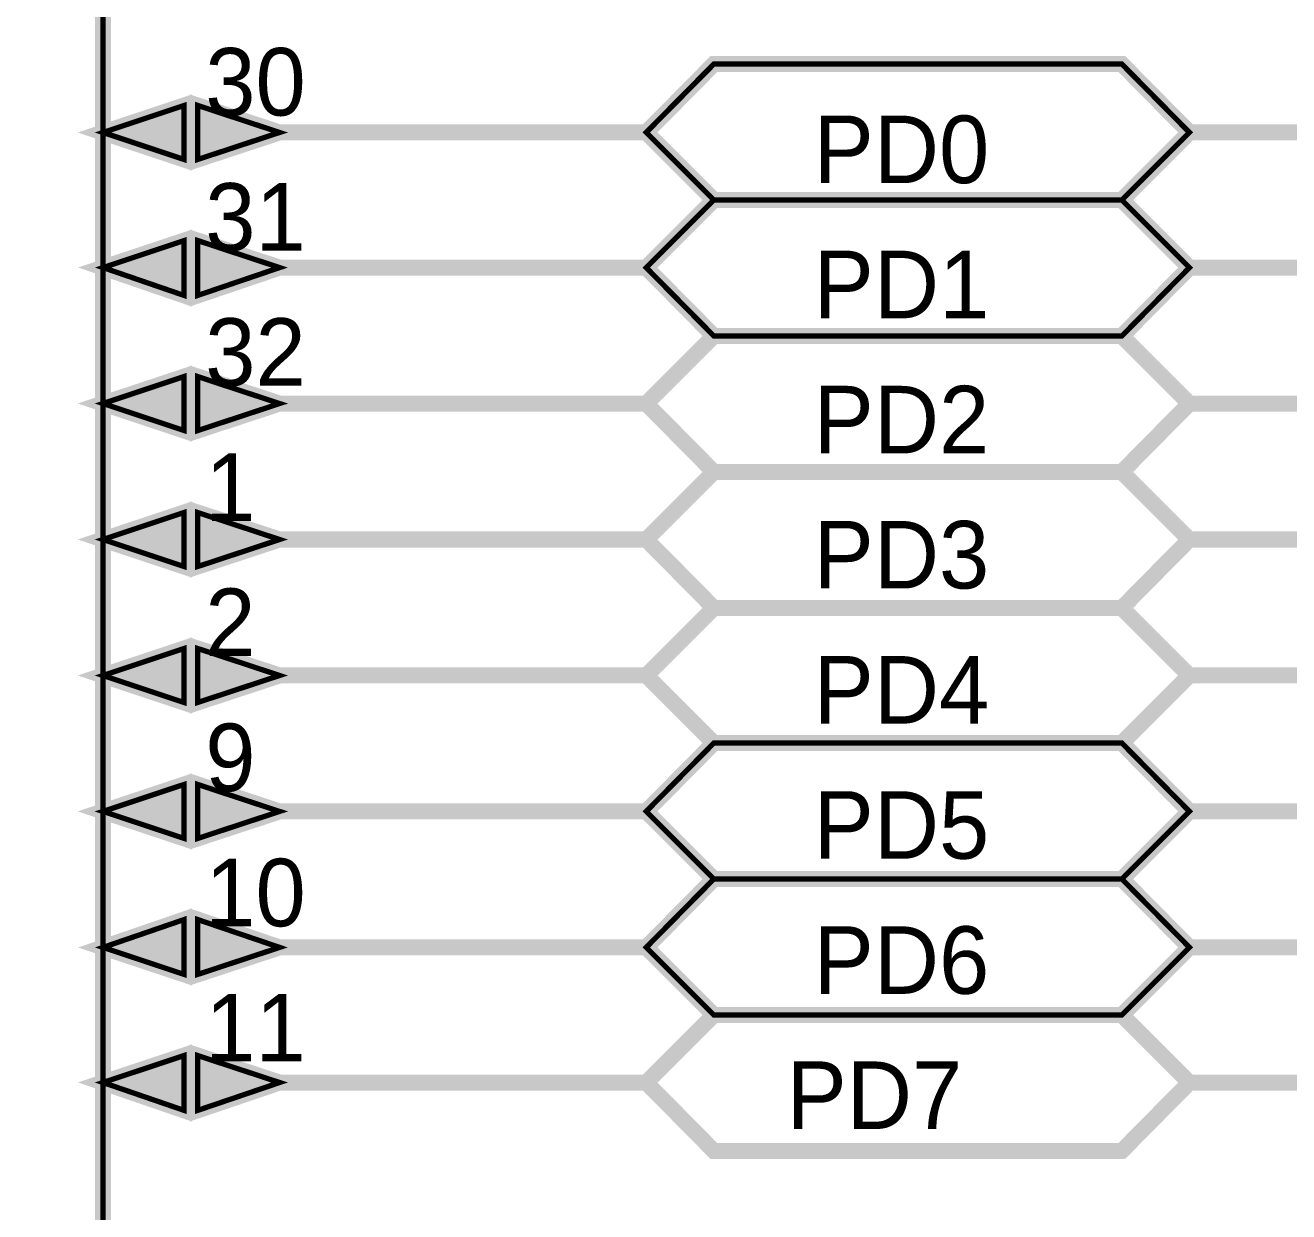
# Model space of a CAD drawing. Header units: millimetres. Extents: x 0 to 15.5, y 0 to 11.1.
# Drawn here: x 8.443 to 9.373, y 6.305 to 7.178 of the extents above; entities that cross this region are included whole.
import ezdxf

# ---------------------------------------------------------------- set-up
doc = ezdxf.new("R2010")
doc.units = ezdxf.units.MM
doc.header["$MEASUREMENT"] = 0
doc.layers.add('Sheet', color=255, linetype='Continuous')

msp = doc.modelspace()

# ---------------------------------------------------------------- linework, layer by layer
at = {"layer": 'Sheet'}
for points, const_width in [([(7.70026, 7.59892), (8.5005, 7.59892), (8.5005, 5.09993), (7.70026, 5.09993), (7.70026, 7.59892)], 0.0118), ([(7.70026, 7.59892), (7.70026, 5.09993), (8.5005, 5.09993), (8.5005, 7.59892), (7.70026, 7.59892), (7.70026, 7.59892)], 0.0039), ([(8.95006, 7.0494), (8.90031, 7.09913), (8.95006, 7.14948), (9.25038, 7.14948), (9.30012, 7.09913), (9.25038, 7.0494), (8.95006, 7.0494)], 0.0118), ([(8.95006, 7.0494), (8.90031, 7.09913), (8.95006, 7.14948), (9.25038, 7.14948), (9.30012, 7.09913), (9.25038, 7.0494), (8.95006, 7.0494)], 0.0039), ([(8.56019, 7.11902), (8.5005, 7.09913), (8.56019, 7.07923), (8.56019, 7.11902)], 0.0118), ([(8.57014, 7.11902), (8.57014, 7.07923), (8.63046, 7.09913), (8.57014, 7.11902)], 0.0118), ([(8.56019, 7.11902), (8.5005, 7.09913), (8.56019, 7.07923), (8.56019, 7.11902)], 0.0039), ([(8.57014, 7.11902), (8.57014, 7.07923), (8.63046, 7.09913), (8.57014, 7.11902)], 0.0039), ([(8.95006, 6.94931), (8.90031, 6.99966), (8.95006, 7.0494), (9.25038, 7.0494), (9.30012, 6.99966), (9.25038, 6.94931), (8.95006, 6.94931)], 0.0118), ([(8.95006, 6.94931), (8.90031, 6.99966), (8.95006, 7.0494), (9.25038, 7.0494), (9.30012, 6.99966), (9.25038, 6.94931), (8.95006, 6.94931)], 0.0039), ([(8.56019, 7.01956), (8.5005, 6.99966), (8.56019, 6.97915), (8.56019, 7.01956)], 0.0118), ([(8.56019, 7.01956), (8.5005, 6.99966), (8.56019, 6.97915), (8.56019, 7.01956)], 0.0039), ([(8.57014, 7.01956), (8.57014, 6.97915), (8.63046, 6.99966), (8.57014, 7.01956)], 0.0118), ([(8.57014, 7.01956), (8.57014, 6.97915), (8.63046, 6.99966), (8.57014, 7.01956)], 0.0039), ([(8.95006, 6.84923), (8.90031, 6.89958), (8.95006, 6.94931), (9.25038, 6.94931), (9.30012, 6.89958), (9.25038, 6.84923), (8.95006, 6.84923)], 0.0118), ([(8.95006, 6.84923), (8.90031, 6.89958), (8.95006, 6.94931), (9.25038, 6.94931), (9.30012, 6.89958), (9.25038, 6.84923), (8.95006, 6.84923)], 0.0118), ([(8.56019, 6.91947), (8.5005, 6.89958), (8.56019, 6.87969), (8.56019, 6.91947)], 0.0118), ([(8.56019, 6.91947), (8.5005, 6.89958), (8.56019, 6.87969), (8.56019, 6.91947)], 0.0039), ([(8.57014, 6.91947), (8.57014, 6.87969), (8.63046, 6.89958), (8.57014, 6.91947)], 0.0118), ([(8.57014, 6.91947), (8.57014, 6.87969), (8.63046, 6.89958), (8.57014, 6.91947)], 0.0039), ([(8.95006, 6.74914), (8.90031, 6.7995), (8.95006, 6.84923), (9.25038, 6.84923), (9.30012, 6.7995), (9.25038, 6.74914), (8.95006, 6.74914)], 0.0118), ([(8.95006, 6.74914), (8.90031, 6.7995), (8.95006, 6.84923), (9.25038, 6.84923), (9.30012, 6.7995), (9.25038, 6.74914), (8.95006, 6.74914)], 0.0118), ([(8.56019, 6.81939), (8.5005, 6.7995), (8.56019, 6.7796), (8.56019, 6.81939)], 0.0118), ([(8.57014, 6.81939), (8.57014, 6.7796), (8.63046, 6.7995), (8.57014, 6.81939)], 0.0118), ([(8.56019, 6.81939), (8.5005, 6.7995), (8.56019, 6.7796), (8.56019, 6.81939)], 0.0039), ([(8.57014, 6.81939), (8.57014, 6.7796), (8.63046, 6.7995), (8.57014, 6.81939)], 0.0039), ([(8.95006, 6.64968), (8.90031, 6.69941), (8.95006, 6.74914), (9.25038, 6.74914), (9.30012, 6.69941), (9.25038, 6.64968), (8.95006, 6.64968)], 0.0118), ([(8.95006, 6.64968), (8.90031, 6.69941), (8.95006, 6.74914), (9.25038, 6.74914), (9.30012, 6.69941), (9.25038, 6.64968), (8.95006, 6.64968)], 0.0118), ([(8.56019, 6.7193), (8.5005, 6.69941), (8.56019, 6.67952), (8.56019, 6.7193)], 0.0118), ([(8.57014, 6.7193), (8.57014, 6.67952), (8.63046, 6.69941), (8.57014, 6.7193)], 0.0118), ([(8.56019, 6.7193), (8.5005, 6.69941), (8.56019, 6.67952), (8.56019, 6.7193)], 0.0039), ([(8.57014, 6.7193), (8.57014, 6.67952), (8.63046, 6.69941), (8.57014, 6.7193)], 0.0039), ([(8.95006, 6.5496), (8.90031, 6.59933), (8.95006, 6.64968), (9.25038, 6.64968), (9.30012, 6.59933), (9.25038, 6.5496), (8.95006, 6.5496)], 0.0118), ([(8.95006, 6.5496), (8.90031, 6.59933), (8.95006, 6.64968), (9.25038, 6.64968), (9.30012, 6.59933), (9.25038, 6.5496), (8.95006, 6.5496)], 0.0039), ([(8.56019, 6.61922), (8.5005, 6.59933), (8.56019, 6.57944), (8.56019, 6.61922)], 0.0118), ([(8.56019, 6.61922), (8.5005, 6.59933), (8.56019, 6.57944), (8.56019, 6.61922)], 0.0039), ([(8.57014, 6.61922), (8.57014, 6.57944), (8.63046, 6.59933), (8.57014, 6.61922)], 0.0118), ([(8.57014, 6.61922), (8.57014, 6.57944), (8.63046, 6.59933), (8.57014, 6.61922)], 0.0039), ([(8.95006, 6.44951), (8.90031, 6.49924), (8.95006, 6.5496), (9.25038, 6.5496), (9.30012, 6.49924), (9.25038, 6.44951), (8.95006, 6.44951)], 0.0118), ([(8.95006, 6.44951), (8.90031, 6.49924), (8.95006, 6.5496), (9.25038, 6.5496), (9.30012, 6.49924), (9.25038, 6.44951), (8.95006, 6.44951)], 0.0039), ([(8.56019, 6.51976), (8.5005, 6.49924), (8.56019, 6.47935), (8.56019, 6.51976)], 0.0118), ([(8.56019, 6.51976), (8.5005, 6.49924), (8.56019, 6.47935), (8.56019, 6.51976)], 0.0039), ([(8.57014, 6.51976), (8.57014, 6.47935), (8.63046, 6.49924), (8.57014, 6.51976)], 0.0118), ([(8.57014, 6.51976), (8.57014, 6.47935), (8.63046, 6.49924), (8.57014, 6.51976)], 0.0039), ([(8.95006, 6.34943), (8.90031, 6.39978), (8.95006, 6.44951), (9.25038, 6.44951), (9.30012, 6.39978), (9.25038, 6.34943), (8.95006, 6.34943)], 0.0118), ([(8.95006, 6.34943), (8.90031, 6.39978), (8.95006, 6.44951), (9.25038, 6.44951), (9.30012, 6.39978), (9.25038, 6.34943), (8.95006, 6.34943)], 0.0118), ([(8.56019, 6.41967), (8.5005, 6.39978), (8.56019, 6.37927), (8.56019, 6.41967)], 0.0118), ([(8.57014, 6.41967), (8.57014, 6.37927), (8.63046, 6.39978), (8.57014, 6.41967)], 0.0118), ([(8.56019, 6.41967), (8.5005, 6.39978), (8.56019, 6.37927), (8.56019, 6.41967)], 0.0039), ([(8.57014, 6.41967), (8.57014, 6.37927), (8.63046, 6.39978), (8.57014, 6.41967)], 0.0039)]:
    msp.add_lwpolyline(points, close=True, dxfattribs=dict(at, const_width=const_width))
at = {"layer": 'Sheet', "const_width": 0.0118}
for points in [[(8.5005, 7.09913), (8.7001, 7.09913)], [(8.7001, 7.09913), (8.90031, 7.09913)], [(9.40023, 7.09913), (9.30012, 7.09913)], [(8.5005, 6.99966), (8.7001, 6.99966)], [(8.7001, 6.99966), (8.90031, 6.99966)], [(9.40023, 6.99966), (9.30012, 6.99966)], [(8.5005, 6.89958), (8.7001, 6.89958)], [(8.7001, 6.89958), (8.90031, 6.89958)], [(9.30012, 6.89958), (9.40023, 6.89958)], [(8.5005, 6.7995), (8.7001, 6.7995)], [(8.7001, 6.7995), (8.90031, 6.7995)], [(9.30012, 6.7995), (9.40023, 6.7995)], [(8.5005, 6.69941), (8.7001, 6.69941)], [(8.7001, 6.69941), (8.90031, 6.69941)], [(9.90015, 6.69941), (9.30012, 6.69941)], [(8.5005, 6.59933), (8.7001, 6.59933)], [(8.7001, 6.59933), (8.90031, 6.59933)], [(9.40023, 6.59933), (9.30012, 6.59933)], [(8.5005, 6.49924), (8.7001, 6.49924)], [(8.7001, 6.49924), (8.90031, 6.49924)], [(9.40023, 6.49924), (9.30012, 6.49924)], [(8.5005, 6.39978), (8.7001, 6.39978)], [(8.7001, 6.39978), (8.90031, 6.39978)], [(9.90015, 6.39978), (9.30012, 6.39978)]]:
    msp.add_lwpolyline(points, dxfattribs=at)
at = {"layer": 'Sheet'}
for points in [[(8.56195, 7.12271), (8.49383, 7.1), (8.56195, 7.07729)], [(8.56805, 7.07729), (8.63617, 7.1), (8.56805, 7.12271)], [(8.56195, 7.02271), (8.49383, 7), (8.56195, 6.97729)], [(8.56805, 6.97729), (8.63617, 7), (8.56805, 7.02271)], [(8.56195, 6.92271), (8.49383, 6.9), (8.56195, 6.87729)], [(8.56805, 6.87729), (8.63617, 6.9), (8.56805, 6.92271)], [(8.56195, 6.82271), (8.49383, 6.8), (8.56195, 6.77729)], [(8.56805, 6.77729), (8.63617, 6.8), (8.56805, 6.82271)], [(8.56195, 6.72271), (8.49383, 6.7), (8.56195, 6.67729)], [(8.56805, 6.67729), (8.63617, 6.7), (8.56805, 6.72271)], [(8.56195, 6.62271), (8.49383, 6.6), (8.56195, 6.57729)], [(8.56805, 6.57729), (8.63617, 6.6), (8.56805, 6.62271)], [(8.56195, 6.52271), (8.49383, 6.5), (8.56195, 6.47729)], [(8.56805, 6.47729), (8.63617, 6.5), (8.56805, 6.52271)], [(8.56195, 6.42271), (8.49383, 6.4), (8.56195, 6.37729)], [(8.56805, 6.37729), (8.63617, 6.4), (8.56805, 6.42271)]]:
    msp.add_solid(points, dxfattribs=at)

# ---------------------------------------------------------------- texts
for s, height, p in [('30', 0.049731, (8.57574, 7.11156)), ('PD0', 0.049731, (9.02343, 7.06183)), ('31', 0.049731, (8.57574, 7.0121)), ('PD1', 0.049731, (9.02343, 6.96237)), ('32', 0.049731, (8.57574, 6.91263)), ('PD2', 0.049731, (9.02343, 6.8629)), ('1', 0.04973, (8.57574, 6.81317)), ('PD3', 0.049731, (9.02343, 6.76344)), ('2', 0.04973, (8.57574, 6.71371)), ('PD4', 0.049731, (9.02343, 6.66398)), ('9', 0.04973, (8.57574, 6.61425)), ('PD5', 0.049731, (9.02343, 6.56452)), ('10', 0.049731, (8.57574, 6.51478)), ('PD6', 0.049731, (9.02343, 6.46505)), ('11', 0.049731, (8.57574, 6.41532)), ('PD7', 0.049731, (9.00353, 6.36559))]:
    msp.add_text(s, height=height, dxfattribs=at).set_placement(p)

doc.saveas('drawing.dxf')
